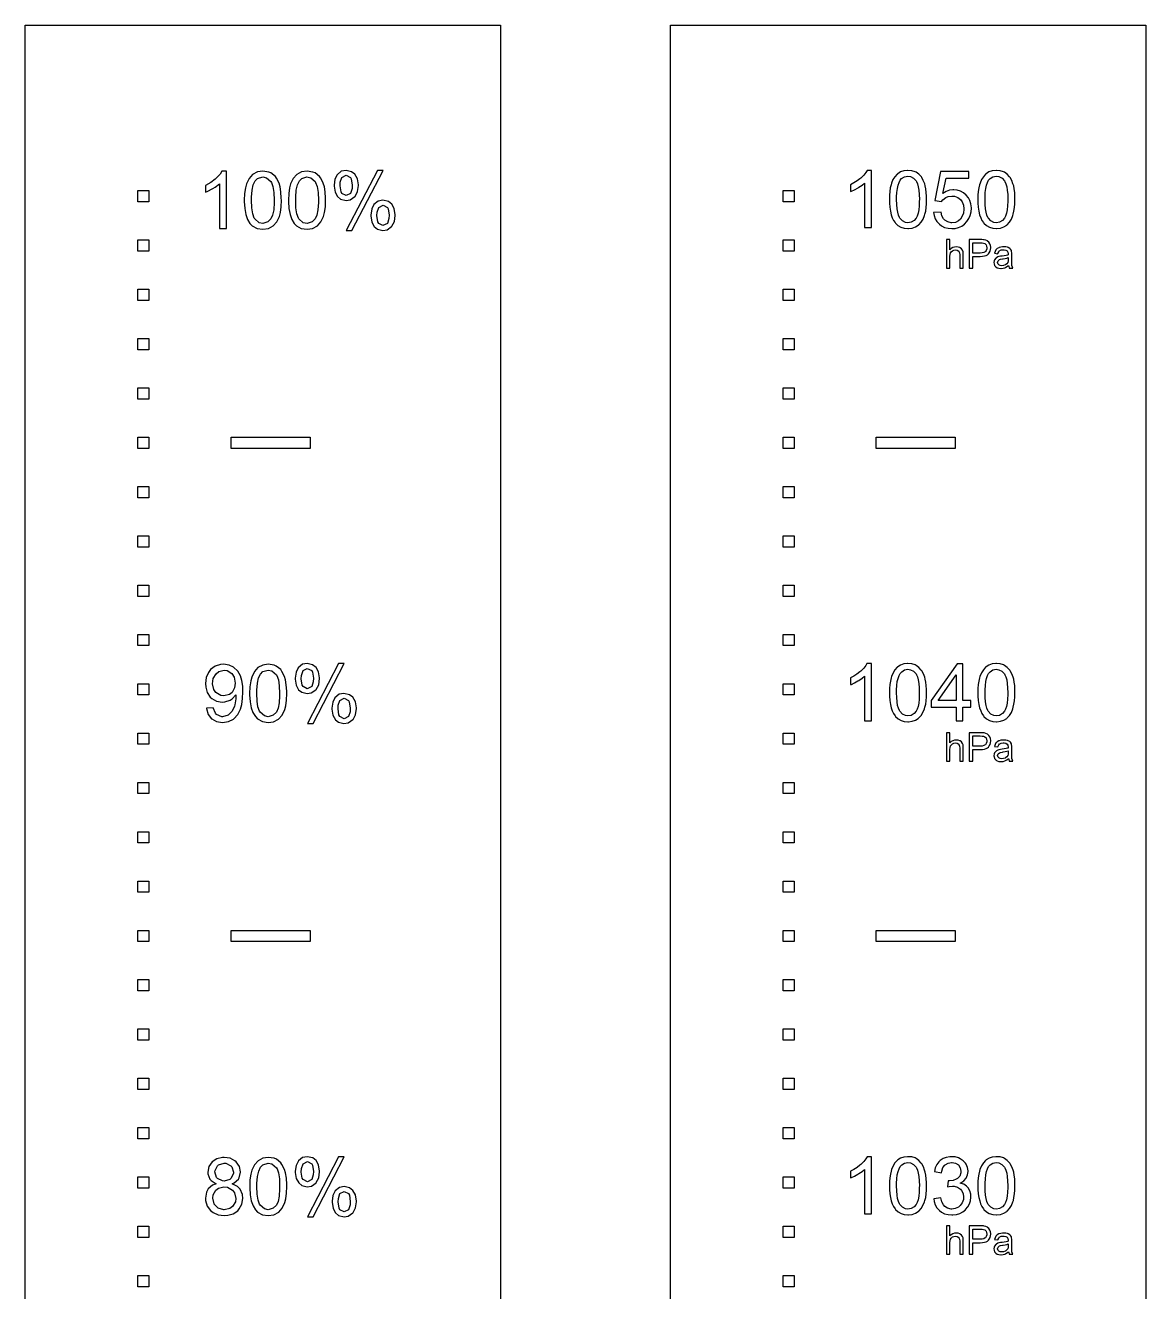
# Model space of a CAD drawing. Header units: inches. Extents: x 17799.5 to 17853.5, y 16359.4 to 16398.9.
# Drawn here: x 17835.678 to 17838.631, y 16381.24 to 16384.579 of the extents above; entities that cross this region are included whole.
import ezdxf

# ---------------------------------------------------------------- set-up
doc = ezdxf.new("R2010")
doc.units = ezdxf.units.IN
doc.header["$MEASUREMENT"] = 0

msp = doc.modelspace()

# ---------------------------------------------------------------- linework, layer by layer
at = {"color": 4, "linetype": 'ByBlock'}
for points in [[(17836.9303, 16370.6776), (17835.6779, 16370.6776), (17835.6779, 16384.5786), (17836.9303, 16384.5786)], [(17838.6306, 16370.6776), (17837.3782, 16370.6776), (17837.3782, 16384.5786), (17838.6306, 16384.5786)]]:
    msp.add_lwpolyline(points, close=True, dxfattribs=at)
at = {"color": 2, "linetype": 'ByBlock', "flags": 128}
for points in [[(17836.2079, 16384.0434), (17836.2079, 16384.1943), (17836.1961, 16384.1943), (17836.191, 16384.1864), (17836.1795, 16384.1742), (17836.1786, 16384.1733), (17836.1665, 16384.1643), (17836.1527, 16384.1567), (17836.1527, 16384.1388), (17836.1575, 16384.1407), (17836.1722, 16384.1484), (17836.1779, 16384.1519), (17836.1894, 16384.1608), (17836.1894, 16384.0434)], [(17836.3526, 16384.1232), (17836.3516, 16384.1398), (17836.3494, 16384.1532), (17836.3465, 16384.1621), (17836.3402, 16384.1755), (17836.337, 16384.18), (17836.3252, 16384.1895), (17836.3195, 16384.1918), (17836.3038, 16384.1943), (17836.2895, 16384.1921), (17836.2767, 16384.1854), (17836.2675, 16384.1749), (17836.2605, 16384.1605), (17836.2579, 16384.1503), (17836.2557, 16384.1353), (17836.2551, 16384.1174), (17836.2551, 16384.1139), (17836.2563, 16384.0954), (17836.2592, 16384.0798), (17836.2637, 16384.0667), (17836.2697, 16384.0565), (17836.2758, 16384.0501), (17836.2885, 16384.0431), (17836.3038, 16384.0409), (17836.3185, 16384.0428), (17836.3312, 16384.0498), (17836.3405, 16384.0603), (17836.3475, 16384.075), (17836.35, 16384.0849), (17836.352, 16384.0999), (17836.3529, 16384.1174)], [(17836.3338, 16384.1114), (17836.3325, 16384.0922), (17836.3297, 16384.0782), (17836.3252, 16384.0683), (17836.3172, 16384.0603), (17836.3038, 16384.0559), (17836.294, 16384.0581), (17836.2828, 16384.0683), (17836.2812, 16384.0705), (17836.2771, 16384.0817), (17836.2748, 16384.0973), (17836.2739, 16384.1174), (17836.2742, 16384.1257), (17836.2755, 16384.1439), (17836.2786, 16384.1583), (17836.2834, 16384.1682), (17836.2898, 16384.1749), (17836.3038, 16384.179), (17836.3137, 16384.1768), (17836.3252, 16384.1669), (17836.3268, 16384.1643), (17836.3306, 16384.1535), (17836.3332, 16384.1379), (17836.3338, 16384.1174)], [(17836.4693, 16384.1232), (17836.4683, 16384.1398), (17836.4661, 16384.1532), (17836.4632, 16384.1621), (17836.4565, 16384.1755), (17836.4533, 16384.18), (17836.4415, 16384.1895), (17836.4358, 16384.1918), (17836.4205, 16384.1943), (17836.4061, 16384.1921), (17836.3934, 16384.1854), (17836.3838, 16384.1749), (17836.3771, 16384.1605), (17836.3743, 16384.1503), (17836.3724, 16384.1353), (17836.3714, 16384.1174), (17836.3714, 16384.1139), (17836.3727, 16384.0954), (17836.3755, 16384.0798), (17836.38, 16384.0667), (17836.3864, 16384.0565), (17836.3924, 16384.0501), (17836.4049, 16384.0431), (17836.4205, 16384.0409), (17836.4348, 16384.0428), (17836.4476, 16384.0498), (17836.4571, 16384.0603), (17836.4638, 16384.075), (17836.4664, 16384.0849), (17836.4686, 16384.0999), (17836.4693, 16384.1174)], [(17836.4505, 16384.1114), (17836.4492, 16384.0922), (17836.4463, 16384.0782), (17836.4418, 16384.0683), (17836.4339, 16384.0603), (17836.4205, 16384.0559), (17836.4106, 16384.0581), (17836.3991, 16384.0683), (17836.3975, 16384.0705), (17836.3937, 16384.0817), (17836.3912, 16384.0973), (17836.3905, 16384.1174), (17836.3905, 16384.1257), (17836.3921, 16384.1439), (17836.3953, 16384.1583), (17836.4001, 16384.1682), (17836.4065, 16384.1749), (17836.4202, 16384.179), (17836.4304, 16384.1768), (17836.4418, 16384.1669), (17836.4431, 16384.1643), (17836.4473, 16384.1535), (17836.4495, 16384.1379), (17836.4505, 16384.1174)], [(17836.5556, 16384.158), (17836.5531, 16384.1742), (17836.5464, 16384.186), (17836.5378, 16384.1927), (17836.5231, 16384.1962), (17836.5107, 16384.194), (17836.4995, 16384.1848), (17836.4938, 16384.1733), (17836.4916, 16384.1576), (17836.4916, 16384.1548), (17836.4941, 16384.1385), (17836.5005, 16384.127), (17836.5088, 16384.1203), (17836.5231, 16384.1168), (17836.534, 16384.1187), (17836.5464, 16384.127), (17836.547, 16384.1277), (17836.5534, 16384.1401), (17836.5556, 16384.1564)], [(17836.5391, 16384.1481), (17836.5349, 16384.1353), (17836.5234, 16384.1296), (17836.5123, 16384.1353), (17836.5101, 16384.1394), (17836.5075, 16384.1557), (17836.5081, 16384.165), (17836.5123, 16384.1774), (17836.5234, 16384.1835), (17836.5349, 16384.1777), (17836.5371, 16384.1736), (17836.5397, 16384.157)], [(17836.6207, 16384.1962), (17836.6057, 16384.1962), (17836.5238, 16384.038), (17836.5387, 16384.038)], [(17837.9081, 16384.0452), (17837.9081, 16384.1962), (17837.8963, 16384.1962), (17837.893, 16384.191), (17837.8875, 16384.1837), (17837.8798, 16384.176), (17837.8772, 16384.1738), (17837.8699, 16384.1683), (17837.8618, 16384.1631), (17837.853, 16384.1584), (17837.853, 16384.1407), (17837.8549, 16384.1415), (17837.8633, 16384.1451), (17837.8725, 16384.1503), (17837.8747, 16384.1517), (17837.8831, 16384.1573), (17837.8897, 16384.1628), (17837.8897, 16384.0452)], [(17838.053, 16384.1279), (17838.0523, 16384.1381), (17838.0512, 16384.1473), (17838.0497, 16384.155), (17838.0483, 16384.1606), (17838.0446, 16384.1694), (17838.0406, 16384.1774), (17838.0395, 16384.1789), (17838.0329, 16384.1859), (17838.0255, 16384.1914), (17838.0229, 16384.1925), (17838.0141, 16384.1954), (17838.0042, 16384.1962), (17838.0031, 16384.1962), (17837.9932, 16384.1951), (17837.9844, 16384.1921), (17837.9771, 16384.1874), (17837.9756, 16384.1863), (17837.9697, 16384.1796), (17837.9646, 16384.1719), (17837.9609, 16384.1624), (17837.9595, 16384.1584), (17837.9576, 16384.1499), (17837.9565, 16384.1407), (17837.9554, 16384.1308), (17837.9554, 16384.1194), (17837.9554, 16384.1099), (17837.9562, 16384.0988), (17837.958, 16384.0885), (17837.9598, 16384.0794), (17837.9628, 16384.0713), (17837.9661, 16384.0643), (17837.9701, 16384.0584), (17837.9712, 16384.057), (17837.9778, 16384.0507), (17837.9855, 16384.0463), (17837.9943, 16384.0438), (17838.0042, 16384.0427), (17838.0057, 16384.043), (17838.0152, 16384.0441), (17838.0241, 16384.0471), (17838.0314, 16384.0518), (17838.0329, 16384.0529), (17838.0387, 16384.0595), (17838.0439, 16384.0672), (17838.0475, 16384.0768), (17838.049, 16384.0808), (17838.0508, 16384.0889), (17838.0519, 16384.0981), (17838.0527, 16384.1084), (17838.053, 16384.1194)], [(17838.034, 16384.1146), (17838.0336, 16384.1025), (17838.0325, 16384.0919), (17838.0307, 16384.083), (17838.0285, 16384.0757), (17838.0255, 16384.0702), (17838.0204, 16384.0643), (17838.0127, 16384.0595), (17838.0042, 16384.0581), (17837.9973, 16384.0588), (17837.9896, 16384.0632), (17837.983, 16384.0702), (17837.9819, 16384.072), (17837.9789, 16384.0779), (17837.9771, 16384.086), (17837.9756, 16384.0952), (17837.9745, 16384.1065), (17837.9741, 16384.1194), (17837.9741, 16384.1264), (17837.9749, 16384.1381), (17837.9763, 16384.1484), (17837.9782, 16384.1573), (17837.9808, 16384.1646), (17837.9837, 16384.1701), (17837.9874, 16384.1745), (17837.9951, 16384.1793), (17838.0039, 16384.1807), (17838.0112, 16384.18), (17838.0189, 16384.176), (17838.0255, 16384.1686), (17838.0266, 16384.1668), (17838.0296, 16384.1609), (17838.0314, 16384.1532), (17838.0329, 16384.1437), (17838.034, 16384.1323), (17838.0343, 16384.1194)], [(17838.1712, 16384.0977), (17838.1701, 16384.1077), (17838.1676, 16384.1165), (17838.1635, 16384.1242), (17838.1577, 16384.1312), (17838.1507, 16384.137), (17838.143, 16384.1415), (17838.1342, 16384.144), (17838.1246, 16384.1451), (17838.1224, 16384.1448), (17838.1136, 16384.1437), (17838.1048, 16384.1404), (17838.0963, 16384.1356), (17838.1044, 16384.176), (17838.1643, 16384.176), (17838.1643, 16384.1936), (17838.0897, 16384.1936), (17838.0751, 16384.1165), (17838.0923, 16384.1143), (17838.096, 16384.1187), (17838.1037, 16384.1246), (17838.1103, 16384.1275), (17838.1198, 16384.1286), (17838.1272, 16384.1279), (17838.1356, 16384.1249), (17838.143, 16384.1194), (17838.1474, 16384.1132), (17838.1507, 16384.1047), (17838.1518, 16384.0948), (17838.1518, 16384.0937), (17838.1507, 16384.0838), (17838.1474, 16384.0753), (17838.1426, 16384.068), (17838.1371, 16384.0632), (17838.129, 16384.0592), (17838.1198, 16384.0581), (17838.118, 16384.0581), (17838.1088, 16384.0603), (17838.1011, 16384.065), (17838.0982, 16384.0684), (17838.0938, 16384.0764), (17838.0912, 16384.0863), (17838.0718, 16384.0849), (17838.0729, 16384.0775), (17838.0758, 16384.0687), (17838.0806, 16384.061), (17838.0868, 16384.0544), (17838.0927, 16384.0496), (17838.1008, 16384.046), (17838.1099, 16384.0438), (17838.1198, 16384.0427), (17838.1287, 16384.0434), (17838.1375, 16384.0456), (17838.1459, 16384.0493), (17838.1529, 16384.0544), (17838.1595, 16384.061), (17838.1595, 16384.0614), (17838.1646, 16384.0691), (17838.1683, 16384.0775), (17838.1705, 16384.0867), (17838.1712, 16384.0963)], [(17838.2861, 16384.1279), (17838.2854, 16384.1381), (17838.2842, 16384.1473), (17838.2828, 16384.155), (17838.2809, 16384.1606), (17838.2776, 16384.1694), (17838.2732, 16384.1774), (17838.2721, 16384.1789), (17838.2659, 16384.1859), (17838.2582, 16384.1914), (17838.2556, 16384.1925), (17838.2472, 16384.1954), (17838.2373, 16384.1962), (17838.2362, 16384.1962), (17838.2263, 16384.1951), (17838.2175, 16384.1921), (17838.2101, 16384.1874), (17838.2087, 16384.1863), (17838.2028, 16384.1796), (17838.1976, 16384.1719), (17838.194, 16384.1624), (17838.1925, 16384.1584), (17838.1907, 16384.1499), (17838.1892, 16384.1407), (17838.1885, 16384.1308), (17838.1885, 16384.1194), (17838.1885, 16384.1099), (17838.1892, 16384.0988), (17838.1907, 16384.0885), (17838.1929, 16384.0794), (17838.1958, 16384.0713), (17838.1991, 16384.0643), (17838.2032, 16384.0584), (17838.2043, 16384.057), (17838.2109, 16384.0507), (17838.2186, 16384.0463), (17838.2274, 16384.0438), (17838.2373, 16384.0427), (17838.2384, 16384.043), (17838.2483, 16384.0441), (17838.2571, 16384.0471), (17838.2644, 16384.0518), (17838.2659, 16384.0529), (17838.2718, 16384.0595), (17838.2769, 16384.0672), (17838.2806, 16384.0768), (17838.2817, 16384.0808), (17838.2835, 16384.0889), (17838.285, 16384.0981), (17838.2857, 16384.1084), (17838.2861, 16384.1194)], [(17838.267, 16384.1146), (17838.2666, 16384.1025), (17838.2655, 16384.0919), (17838.2637, 16384.083), (17838.2615, 16384.0757), (17838.2586, 16384.0702), (17838.2534, 16384.0643), (17838.2457, 16384.0595), (17838.2373, 16384.0581), (17838.2303, 16384.0588), (17838.2226, 16384.0632), (17838.216, 16384.0702), (17838.2149, 16384.072), (17838.212, 16384.0779), (17838.2101, 16384.086), (17838.2083, 16384.0952), (17838.2076, 16384.1065), (17838.2072, 16384.1194), (17838.2072, 16384.1264), (17838.2079, 16384.1381), (17838.2094, 16384.1484), (17838.2112, 16384.1573), (17838.2134, 16384.1646), (17838.2167, 16384.1701), (17838.2204, 16384.1745), (17838.2281, 16384.1793), (17838.2369, 16384.1807), (17838.2439, 16384.18), (17838.252, 16384.176), (17838.2586, 16384.1686), (17838.2597, 16384.1668), (17838.2622, 16384.1609), (17838.2644, 16384.1532), (17838.2659, 16384.1437), (17838.267, 16384.1323), (17838.267, 16384.1194)], [(17836.6525, 16384.0792), (17836.6503, 16384.0954), (17836.6436, 16384.1072), (17836.6347, 16384.1139), (17836.62, 16384.1174), (17836.6076, 16384.1152), (17836.5964, 16384.106), (17836.5907, 16384.0945), (17836.5885, 16384.0785), (17836.5885, 16384.076), (17836.591, 16384.06), (17836.5977, 16384.0482), (17836.6057, 16384.0415), (17836.62, 16384.038), (17836.6312, 16384.0396), (17836.6433, 16384.0482), (17836.6439, 16384.0489), (17836.6506, 16384.0613), (17836.6525, 16384.0776)], [(17836.6363, 16384.0693), (17836.6321, 16384.0565), (17836.6203, 16384.0505), (17836.6092, 16384.0565), (17836.6069, 16384.0603), (17836.6044, 16384.0769), (17836.605, 16384.0862), (17836.6092, 16384.0986), (17836.6207, 16384.1047), (17836.6321, 16384.0986), (17836.6344, 16384.0948), (17836.6366, 16384.0782)], [(17838.1406, 16383.9388), (17838.15, 16383.9388), (17838.15, 16383.9734), (17838.1498, 16383.9769), (17838.1492, 16383.9818), (17838.1479, 16383.9855), (17838.1455, 16383.9894), (17838.1416, 16383.9923), (17838.1405, 16383.9927), (17838.136, 16383.9941), (17838.1312, 16383.9945), (17838.1264, 16383.9941), (17838.1221, 16383.9927), (17838.1182, 16383.9904), (17838.1148, 16383.9871), (17838.1148, 16384.0139), (17838.1056, 16384.0139), (17838.1056, 16383.9388), (17838.1148, 16383.9388), (17838.1148, 16383.9687), (17838.1148, 16383.9696), (17838.1152, 16383.9747), (17838.1164, 16383.9788), (17838.118, 16383.9813), (17838.1215, 16383.9845), (17838.1246, 16383.9859), (17838.1293, 16383.9867), (17838.134, 16383.9858), (17838.1378, 16383.9835), (17838.1385, 16383.9826), (17838.1401, 16383.9786), (17838.1406, 16383.9734)], [(17838.2223, 16383.9934), (17838.2217, 16383.9981), (17838.2201, 16384.0026), (17838.22, 16384.0026), (17838.2174, 16384.0068), (17838.2141, 16384.0098), (17838.2136, 16384.0101), (17838.2096, 16384.0121), (17838.2048, 16384.0132), (17838.2033, 16384.0135), (17838.199, 16384.0139), (17838.1934, 16384.0139), (17838.165, 16384.0139), (17838.165, 16383.9388), (17838.1751, 16383.9388), (17838.1751, 16383.9694), (17838.1943, 16383.9694), (17838.1947, 16383.9694), (17838.2006, 16383.9697), (17838.2056, 16383.9706), (17838.2099, 16383.9719), (17838.2135, 16383.9737), (17838.2162, 16383.976), (17838.2185, 16383.979), (17838.2207, 16383.9831), (17838.2218, 16383.9874), (17838.2223, 16383.9923)], [(17838.2119, 16383.9898), (17838.2106, 16383.9854), (17838.2081, 16383.9819), (17838.2078, 16383.9818), (17838.2045, 16383.9798), (17838.2, 16383.9786), (17838.1944, 16383.9783), (17838.1751, 16383.9783), (17838.1751, 16384.0052), (17838.1941, 16384.0052), (17838.1997, 16384.005), (17838.2035, 16384.0045), (17838.2063, 16384.0033), (17838.2098, 16384), (17838.2114, 16383.9967), (17838.2121, 16383.992)], [(17838.2783, 16383.9454), (17838.2782, 16383.9465), (17838.2779, 16383.9499), (17838.2778, 16383.9549), (17838.2778, 16383.9617), (17838.2778, 16383.974), (17838.2776, 16383.9786), (17838.2773, 16383.9825), (17838.2766, 16383.9848), (17838.2745, 16383.9888), (17838.2725, 16383.9905), (17838.268, 16383.9928), (17838.2664, 16383.9934), (17838.262, 16383.9943), (17838.2567, 16383.9945), (17838.2534, 16383.9944), (17838.2487, 16383.9938), (17838.2443, 16383.9927), (17838.2439, 16383.9924), (17838.2395, 16383.9901), (17838.2363, 16383.9872), (17838.2359, 16383.9867), (17838.2337, 16383.9826), (17838.2322, 16383.9777), (17838.2412, 16383.9766), (17838.2412, 16383.9767), (17838.2432, 16383.9815), (17838.2458, 16383.9846), (17838.2462, 16383.9849), (17838.2501, 16383.9864), (17838.2554, 16383.9869), (17838.2575, 16383.9868), (17838.2623, 16383.9858), (17838.2659, 16383.9838), (17838.2677, 16383.9809), (17838.2685, 16383.9759), (17838.2685, 16383.9734), (17838.2667, 16383.9729), (17838.2629, 16383.972), (17838.2578, 16383.971), (17838.252, 16383.9703), (17838.2478, 16383.9697), (17838.2438, 16383.9688), (17838.2413, 16383.968), (17838.2372, 16383.9658), (17838.2353, 16383.9644), (17838.2324, 16383.9605), (17838.2313, 16383.9579), (17838.2306, 16383.9532), (17838.231, 16383.9499), (17838.2326, 16383.9456), (17838.2355, 16383.9421), (17838.236, 16383.9416), (17838.2396, 16383.9394), (17838.2439, 16383.9381), (17838.2492, 16383.9377), (17838.2501, 16383.9377), (17838.2548, 16383.9383), (17838.2594, 16383.9394), (17838.2611, 16383.9403), (17838.2651, 16383.9424), (17838.2692, 16383.9456), (17838.2696, 16383.9433), (17838.271, 16383.9388), (17838.2806, 16383.9388), (17838.2796, 16383.941)], [(17838.268, 16383.9575), (17838.267, 16383.9536), (17838.2646, 16383.9502), (17838.2608, 16383.9473), (17838.2606, 16383.947), (17838.2563, 16383.9454), (17838.2514, 16383.9449), (17838.2469, 16383.9454), (17838.2432, 16383.9473), (17838.2418, 16383.9492), (17838.2405, 16383.9535), (17838.2418, 16383.9579), (17838.2454, 16383.961), (17838.2479, 16383.9617), (17838.2534, 16383.9627), (17838.2548, 16383.963), (17838.2604, 16383.964), (17838.2649, 16383.965), (17838.2685, 16383.9663), (17838.2685, 16383.9628)], [(17836.1555, 16382.7772), (17836.1599, 16382.7621), (17836.1689, 16382.7506), (17836.1692, 16382.7503), (17836.1817, 16382.7432), (17836.1974, 16382.741), (17836.1977, 16382.741), (17836.2131, 16382.7432), (17836.2265, 16382.7496), (17836.2278, 16382.7506), (17836.2377, 16382.7615), (17836.2451, 16382.7759), (17836.2486, 16382.7884), (17836.2505, 16382.8037), (17836.2511, 16382.8217), (17836.2508, 16382.8361), (17836.2486, 16382.8518), (17836.2451, 16382.8639), (17836.2377, 16382.8764), (17836.2265, 16382.8864), (17836.215, 16382.8918), (17836.1999, 16382.8944), (17836.1923, 16382.8937), (17836.1782, 16382.8892), (17836.166, 16382.8803), (17836.1603, 16382.8729), (17836.1545, 16382.8595), (17836.1526, 16382.8435), (17836.1532, 16382.8342), (17836.1574, 16382.8198), (17836.1654, 16382.8079), (17836.1692, 16382.8044), (17836.182, 16382.7967), (17836.1971, 16382.7944), (17836.2035, 16382.7948), (17836.2179, 16382.7999), (17836.2227, 16382.8031), (17836.2329, 16382.814), (17836.2329, 16382.8105), (17836.2326, 16382.8031), (17836.23, 16382.7877), (17836.2291, 16382.7842), (17836.2233, 16382.7704), (17836.2127, 16382.7599), (17836.198, 16382.756), (17836.1955, 16382.756), (17836.1817, 16382.7618), (17836.1788, 16382.765), (17836.1731, 16382.7797), (17836.1555, 16382.7781)], [(17836.2294, 16382.8319), (17836.2227, 16382.8198), (17836.2159, 16382.8143), (17836.2015, 16382.8108), (17836.1929, 16382.8118), (17836.1801, 16382.8198), (17836.1747, 16382.8278), (17836.1715, 16382.8428), (17836.1734, 16382.8563), (17836.1807, 16382.8691), (17836.1881, 16382.8752), (17836.2022, 16382.879), (17836.2099, 16382.8777), (17836.2224, 16382.8697), (17836.2281, 16382.8601), (17836.2307, 16382.8444)], [(17836.367, 16382.8233), (17836.3657, 16382.8399), (17836.3635, 16382.8531), (17836.3609, 16382.862), (17836.3542, 16382.8755), (17836.351, 16382.88), (17836.3391, 16382.8896), (17836.3334, 16382.8918), (17836.318, 16382.8944), (17836.3036, 16382.8921), (17836.2908, 16382.8854), (17836.2815, 16382.8748), (17836.2745, 16382.8604), (17836.2719, 16382.8502), (17836.2697, 16382.8351), (17836.2691, 16382.8175), (17836.2691, 16382.814), (17836.2703, 16382.7954), (17836.2732, 16382.7797), (17836.2777, 16382.7669), (17836.2841, 16382.7564), (17836.2899, 16382.7503), (17836.3027, 16382.7432), (17836.318, 16382.741), (17836.3324, 16382.7429), (17836.3452, 16382.7496), (17836.3545, 16382.7602), (17836.3615, 16382.7749), (17836.3641, 16382.7849), (17836.3663, 16382.7999), (17836.367, 16382.8175)], [(17836.3478, 16382.8111), (17836.3468, 16382.7925), (17836.3439, 16382.7781), (17836.3395, 16382.7682), (17836.3315, 16382.7602), (17836.318, 16382.756), (17836.3081, 16382.7583), (17836.2969, 16382.7682), (17836.2953, 16382.7708), (17836.2911, 16382.7816), (17836.2889, 16382.7973), (17836.2879, 16382.8175), (17836.2883, 16382.8258), (17836.2895, 16382.8441), (17836.2927, 16382.8582), (17836.2975, 16382.8681), (17836.3039, 16382.8748), (17836.3177, 16382.879), (17836.3279, 16382.8768), (17836.3395, 16382.8668), (17836.3407, 16382.8643), (17836.3449, 16382.8534), (17836.3471, 16382.8377), (17836.3481, 16382.8175)], [(17836.4534, 16382.8582), (17836.4508, 16382.8742), (17836.4441, 16382.886), (17836.4351, 16382.8928), (17836.4207, 16382.8963), (17836.4082, 16382.8941), (17836.3971, 16382.8848), (17836.3913, 16382.8732), (17836.3891, 16382.8575), (17836.3891, 16382.855), (17836.3916, 16382.8387), (17836.3983, 16382.8268), (17836.4063, 16382.8204), (17836.4207, 16382.8169), (17836.4316, 16382.8185), (17836.4438, 16382.8271), (17836.4444, 16382.8278), (17836.4511, 16382.8399), (17836.4534, 16382.8566)], [(17836.4367, 16382.8479), (17836.4326, 16382.8354), (17836.4211, 16382.8294), (17836.4098, 16382.8354), (17836.4076, 16382.8393), (17836.405, 16382.8556), (17836.4057, 16382.8649), (17836.4098, 16382.8774), (17836.4211, 16382.8835), (17836.4326, 16382.8777), (17836.4348, 16382.8736), (17836.437, 16382.8572)], [(17836.5183, 16382.8963), (17836.5033, 16382.8963), (17836.4214, 16382.7378), (17836.4364, 16382.7378)], [(17837.9081, 16382.7452), (17837.9081, 16382.8963), (17837.8961, 16382.8963), (17837.8932, 16382.8907), (17837.8875, 16382.8836), (17837.8801, 16382.8761), (17837.8771, 16382.8739), (17837.8696, 16382.8683), (17837.8618, 16382.863), (17837.8528, 16382.8585), (17837.8528, 16382.8406), (17837.855, 16382.8413), (17837.8633, 16382.8451), (17837.8722, 16382.8503), (17837.8748, 16382.8514), (17837.883, 16382.8574), (17837.8898, 16382.863), (17837.8898, 16382.7452)], [(17838.053, 16382.8279), (17838.0523, 16382.8383), (17838.0512, 16382.8473), (17838.0497, 16382.8548), (17838.0482, 16382.8604), (17838.0448, 16382.8694), (17838.0403, 16382.8772), (17838.0392, 16382.8787), (17838.0329, 16382.8858), (17838.0254, 16382.8914), (17838.0228, 16382.8925), (17838.0142, 16382.8952), (17838.0041, 16382.8963), (17838.003, 16382.8963), (17837.9933, 16382.8952), (17837.9847, 16382.8922), (17837.9772, 16382.8873), (17837.9757, 16382.8862), (17837.9697, 16382.8798), (17837.9649, 16382.8716), (17837.9608, 16382.8623), (17837.9596, 16382.8581), (17837.9578, 16382.8499), (17837.9563, 16382.8409), (17837.9555, 16382.8305), (17837.9552, 16382.8193), (17837.9555, 16382.8099), (17837.9563, 16382.7987), (17837.9578, 16382.7886), (17837.96, 16382.7796), (17837.9626, 16382.7714), (17837.966, 16382.7643), (17837.9701, 16382.7583), (17837.9712, 16382.7568), (17837.9779, 16382.7508), (17837.9858, 16382.7463), (17837.9944, 16382.7437), (17838.0041, 16382.7426), (17838.0056, 16382.7426), (17838.0153, 16382.7441), (17838.0239, 16382.7467), (17838.0314, 16382.7516), (17838.0329, 16382.7527), (17838.0389, 16382.7594), (17838.0437, 16382.7673), (17838.0478, 16382.7766), (17838.0489, 16382.7807), (17838.0508, 16382.789), (17838.0519, 16382.7979), (17838.0527, 16382.808), (17838.053, 16382.8193)], [(17838.034, 16382.8148), (17838.0336, 16382.8024), (17838.0325, 16382.7916), (17838.0306, 16382.783), (17838.0284, 16382.7755), (17838.0254, 16382.7703), (17838.0202, 16382.7643), (17838.0127, 16382.7594), (17838.0041, 16382.7579), (17837.9974, 16382.7591), (17837.9895, 16382.7628), (17837.9828, 16382.7703), (17837.9817, 16382.7722), (17837.9791, 16382.7781), (17837.9768, 16382.7856), (17837.9753, 16382.7953), (17837.9746, 16382.8065), (17837.9742, 16382.8193), (17837.9742, 16382.8264), (17837.975, 16382.838), (17837.9761, 16382.8484), (17837.9779, 16382.857), (17837.9806, 16382.8645), (17837.9839, 16382.8701), (17837.9877, 16382.8746), (17837.9951, 16382.8795), (17838.0041, 16382.8809), (17838.0112, 16382.8798), (17838.0187, 16382.8757), (17838.0254, 16382.8686), (17838.0269, 16382.8668), (17838.0295, 16382.8608), (17838.0314, 16382.8529), (17838.0329, 16382.8436), (17838.034, 16382.8324), (17838.034, 16382.8193)], [(17838.1491, 16382.7811), (17838.1696, 16382.7811), (17838.1696, 16382.7983), (17838.1491, 16382.7983), (17838.1491, 16382.8955), (17838.1341, 16382.8955), (17838.0657, 16382.7983), (17838.0657, 16382.7811), (17838.1308, 16382.7811), (17838.1308, 16382.7452), (17838.1491, 16382.7452)], [(17838.2858, 16382.8279), (17838.2854, 16382.8383), (17838.2843, 16382.8473), (17838.2828, 16382.8548), (17838.2813, 16382.8604), (17838.2776, 16382.8694), (17838.2735, 16382.8772), (17838.2723, 16382.8787), (17838.266, 16382.8858), (17838.2585, 16382.8914), (17838.2559, 16382.8925), (17838.247, 16382.8952), (17838.2372, 16382.8963), (17838.2361, 16382.8963), (17838.2264, 16382.8952), (17838.2174, 16382.8922), (17838.21, 16382.8873), (17838.2088, 16382.8862), (17838.2029, 16382.8798), (17838.1976, 16382.8716), (17838.1939, 16382.8623), (17838.1924, 16382.8581), (17838.1905, 16382.8499), (17838.1894, 16382.8409), (17838.1887, 16382.8305), (17838.1883, 16382.8193), (17838.1887, 16382.8099), (17838.1894, 16382.7987), (17838.1909, 16382.7886), (17838.1928, 16382.7796), (17838.1958, 16382.7714), (17838.1991, 16382.7643), (17838.2032, 16382.7583), (17838.2044, 16382.7568), (17838.2111, 16382.7508), (17838.2186, 16382.7463), (17838.2275, 16382.7437), (17838.2372, 16382.7426), (17838.2387, 16382.7426), (17838.2484, 16382.7441), (17838.257, 16382.7467), (17838.2645, 16382.7516), (17838.266, 16382.7527), (17838.272, 16382.7594), (17838.2768, 16382.7673), (17838.2806, 16382.7766), (17838.2817, 16382.7807), (17838.2835, 16382.789), (17838.285, 16382.7979), (17838.2858, 16382.808), (17838.2862, 16382.8193)], [(17838.2671, 16382.8148), (17838.2667, 16382.8024), (17838.2656, 16382.7916), (17838.2638, 16382.783), (17838.2615, 16382.7755), (17838.2585, 16382.7703), (17838.2533, 16382.7643), (17838.2458, 16382.7594), (17838.2372, 16382.7579), (17838.2305, 16382.7591), (17838.2227, 16382.7628), (17838.2159, 16382.7703), (17838.2148, 16382.7722), (17838.2122, 16382.7781), (17838.21, 16382.7856), (17838.2085, 16382.7953), (17838.2077, 16382.8065), (17838.2073, 16382.8193), (17838.2073, 16382.8264), (17838.2081, 16382.838), (17838.2092, 16382.8484), (17838.2111, 16382.857), (17838.2137, 16382.8645), (17838.2167, 16382.8701), (17838.2204, 16382.8746), (17838.2279, 16382.8795), (17838.2368, 16382.8809), (17838.2439, 16382.8798), (17838.2518, 16382.8757), (17838.2585, 16382.8686), (17838.2596, 16382.8668), (17838.2623, 16382.8608), (17838.2645, 16382.8529), (17838.266, 16382.8436), (17838.2667, 16382.8324), (17838.2671, 16382.8193)], [(17838.1308, 16382.7983), (17838.0841, 16382.7983), (17838.1308, 16382.866)], [(17836.5503, 16382.7791), (17836.5478, 16382.7954), (17836.541, 16382.8073), (17836.5324, 16382.814), (17836.5177, 16382.8172), (17836.5052, 16382.815), (17836.494, 16382.806), (17836.4883, 16382.7944), (17836.486, 16382.7788), (17836.486, 16382.7762), (17836.4886, 16382.7599), (17836.4953, 16382.748), (17836.5033, 16382.7413), (17836.5177, 16382.7378), (17836.5286, 16382.7397), (17836.541, 16382.7483), (17836.5417, 16382.749), (17836.5481, 16382.7611), (17836.5503, 16382.7775)], [(17836.5337, 16382.7692), (17836.5299, 16382.7567), (17836.518, 16382.7506), (17836.5068, 16382.7567), (17836.5046, 16382.7605), (17836.502, 16382.7768), (17836.5027, 16382.7861), (17836.5068, 16382.7986), (17836.5183, 16382.8047), (17836.5295, 16382.7986), (17836.5318, 16382.7948), (17836.5343, 16382.7781)], [(17838.1406, 16382.6388), (17838.15, 16382.6388), (17838.15, 16382.6734), (17838.1498, 16382.6769), (17838.1492, 16382.6818), (17838.1479, 16382.6855), (17838.1455, 16382.6894), (17838.1416, 16382.6923), (17838.1405, 16382.6927), (17838.136, 16382.6941), (17838.1312, 16382.6945), (17838.1264, 16382.6941), (17838.1221, 16382.6927), (17838.1182, 16382.6904), (17838.1148, 16382.6871), (17838.1148, 16382.7139), (17838.1056, 16382.7139), (17838.1056, 16382.6388), (17838.1148, 16382.6388), (17838.1148, 16382.6687), (17838.1148, 16382.6696), (17838.1152, 16382.6747), (17838.1164, 16382.6788), (17838.118, 16382.6813), (17838.1215, 16382.6845), (17838.1246, 16382.6859), (17838.1293, 16382.6867), (17838.134, 16382.6858), (17838.1378, 16382.6835), (17838.1385, 16382.6826), (17838.1401, 16382.6786), (17838.1406, 16382.6734)], [(17838.2223, 16382.6934), (17838.2217, 16382.6981), (17838.2201, 16382.7026), (17838.22, 16382.7026), (17838.2174, 16382.7068), (17838.2141, 16382.7098), (17838.2136, 16382.7101), (17838.2096, 16382.7121), (17838.2048, 16382.7132), (17838.2033, 16382.7135), (17838.199, 16382.7139), (17838.1934, 16382.7139), (17838.165, 16382.7139), (17838.165, 16382.6388), (17838.1751, 16382.6388), (17838.1751, 16382.6694), (17838.1943, 16382.6694), (17838.1947, 16382.6694), (17838.2006, 16382.6697), (17838.2056, 16382.6706), (17838.2099, 16382.6719), (17838.2135, 16382.6737), (17838.2162, 16382.676), (17838.2185, 16382.679), (17838.2207, 16382.6831), (17838.2218, 16382.6874), (17838.2223, 16382.6923)], [(17838.2119, 16382.6898), (17838.2106, 16382.6854), (17838.2081, 16382.6819), (17838.2078, 16382.6818), (17838.2045, 16382.6798), (17838.2, 16382.6786), (17838.1944, 16382.6783), (17838.1751, 16382.6783), (17838.1751, 16382.7052), (17838.1941, 16382.7052), (17838.1997, 16382.705), (17838.2035, 16382.7045), (17838.2063, 16382.7033), (17838.2098, 16382.7), (17838.2114, 16382.6967), (17838.2121, 16382.692)], [(17838.2783, 16382.6454), (17838.2782, 16382.6465), (17838.2779, 16382.6499), (17838.2778, 16382.6549), (17838.2778, 16382.6617), (17838.2778, 16382.674), (17838.2776, 16382.6786), (17838.2773, 16382.6825), (17838.2766, 16382.6848), (17838.2745, 16382.6888), (17838.2725, 16382.6905), (17838.268, 16382.6928), (17838.2664, 16382.6934), (17838.262, 16382.6943), (17838.2567, 16382.6945), (17838.2534, 16382.6944), (17838.2487, 16382.6938), (17838.2443, 16382.6927), (17838.2439, 16382.6924), (17838.2395, 16382.6901), (17838.2363, 16382.6872), (17838.2359, 16382.6867), (17838.2337, 16382.6826), (17838.2322, 16382.6777), (17838.2412, 16382.6766), (17838.2412, 16382.6767), (17838.2432, 16382.6815), (17838.2458, 16382.6846), (17838.2462, 16382.6849), (17838.2501, 16382.6864), (17838.2554, 16382.6869), (17838.2575, 16382.6868), (17838.2623, 16382.6858), (17838.2659, 16382.6838), (17838.2677, 16382.6809), (17838.2685, 16382.6759), (17838.2685, 16382.6734), (17838.2667, 16382.6729), (17838.2629, 16382.672), (17838.2578, 16382.671), (17838.252, 16382.6703), (17838.2478, 16382.6697), (17838.2438, 16382.6688), (17838.2413, 16382.668), (17838.2372, 16382.6658), (17838.2353, 16382.6644), (17838.2324, 16382.6605), (17838.2313, 16382.6579), (17838.2306, 16382.6532), (17838.231, 16382.6499), (17838.2326, 16382.6456), (17838.2355, 16382.6421), (17838.236, 16382.6416), (17838.2396, 16382.6394), (17838.2439, 16382.6381), (17838.2492, 16382.6377), (17838.2501, 16382.6377), (17838.2548, 16382.6383), (17838.2594, 16382.6394), (17838.2611, 16382.6403), (17838.2651, 16382.6424), (17838.2692, 16382.6456), (17838.2696, 16382.6433), (17838.271, 16382.6388), (17838.2806, 16382.6388), (17838.2796, 16382.641)], [(17838.268, 16382.6575), (17838.267, 16382.6536), (17838.2646, 16382.6502), (17838.2608, 16382.6473), (17838.2606, 16382.647), (17838.2563, 16382.6454), (17838.2514, 16382.6449), (17838.2469, 16382.6454), (17838.2432, 16382.6473), (17838.2418, 16382.6492), (17838.2405, 16382.6535), (17838.2418, 16382.6579), (17838.2454, 16382.661), (17838.2479, 16382.6617), (17838.2534, 16382.6627), (17838.2548, 16382.663), (17838.2604, 16382.664), (17838.2649, 16382.665), (17838.2685, 16382.6663), (17838.2685, 16382.6628)], [(17836.2454, 16381.5561), (17836.2422, 16381.5705), (17836.2332, 16381.583), (17836.2303, 16381.5852), (17836.2175, 16381.592), (17836.2018, 16381.5942), (17836.1977, 16381.5942), (17836.1826, 16381.5907), (17836.1704, 16381.583), (17836.1701, 16381.5827), (17836.1615, 16381.5705), (17836.1586, 16381.5554), (17836.1589, 16381.5509), (17836.1643, 16381.5368), (17836.1675, 16381.533), (17836.1813, 16381.525), (17836.1711, 16381.5211), (17836.1602, 16381.5115), (17836.1551, 16381.5025), (17836.1525, 16381.4868), (17836.1531, 16381.4804), (17836.1573, 16381.466), (17836.1663, 16381.4541), (17836.1727, 16381.4487), (17836.1861, 16381.4429), (17836.2021, 16381.441), (17836.2114, 16381.4416), (17836.2258, 16381.4458), (17836.2377, 16381.4538), (17836.2419, 16381.4583), (17836.2489, 16381.4711), (17836.2515, 16381.4862), (17836.2502, 16381.4968), (17836.2444, 16381.5102), (17836.237, 16381.5176), (17836.2233, 16381.525), (17836.2287, 16381.5272), (17836.2399, 16381.5368), (17836.2419, 16381.54), (17836.2454, 16381.5551)], [(17836.2262, 16381.5519), (17836.2198, 16381.5388), (17836.2166, 16381.5362), (17836.2021, 16381.532), (17836.1973, 16381.5323), (17836.1842, 16381.5388), (17836.1816, 16381.5416), (17836.1775, 16381.5561), (17836.1778, 16381.5593), (17836.1845, 16381.5724), (17836.1874, 16381.575), (17836.2018, 16381.5791), (17836.2063, 16381.5788), (17836.2194, 16381.5721), (17836.222, 16381.5692), (17836.2265, 16381.5551)], [(17836.3671, 16381.523), (17836.3661, 16381.5397), (17836.3639, 16381.5532), (17836.361, 16381.5621), (17836.3543, 16381.5753), (17836.3511, 16381.5798), (17836.3395, 16381.5894), (17836.3338, 16381.592), (17836.3181, 16381.5942), (17836.304, 16381.5923), (17836.2912, 16381.5856), (17836.2819, 16381.575), (17836.2748, 16381.5605), (17836.2723, 16381.5503), (17836.27, 16381.5352), (17836.2694, 16381.5176), (17836.2694, 16381.5141), (17836.2704, 16381.4955), (17836.2732, 16381.4798), (17836.278, 16381.4666), (17836.2841, 16381.4564), (17836.2902, 16381.4503), (17836.3027, 16381.4432), (17836.3181, 16381.441), (17836.3328, 16381.4429), (17836.3456, 16381.4496), (17836.3549, 16381.4602), (17836.3617, 16381.475), (17836.3642, 16381.4849), (17836.3665, 16381.4996), (17836.3671, 16381.5176)], [(17836.3482, 16381.5112), (17836.3469, 16381.4923), (17836.344, 16381.4782), (17836.3395, 16381.4682), (17836.3315, 16381.4602), (17836.3181, 16381.456), (17836.3085, 16381.4583), (17836.297, 16381.4682), (17836.2954, 16381.4708), (17836.2915, 16381.4817), (17836.2889, 16381.4974), (17836.2883, 16381.5176), (17836.2883, 16381.5259), (17836.2899, 16381.5439), (17836.2931, 16381.558), (17836.2979, 16381.5682), (17836.304, 16381.5746), (17836.3181, 16381.5788), (17836.328, 16381.5769), (17836.3395, 16381.5666), (17836.3412, 16381.5644), (17836.345, 16381.5535), (17836.3476, 16381.5378), (17836.3482, 16381.5176)], [(17836.4536, 16381.558), (17836.451, 16381.5743), (17836.4443, 16381.5862), (17836.4353, 16381.5929), (17836.4209, 16381.5961), (17836.4084, 16381.5939), (17836.3975, 16381.5849), (17836.3914, 16381.573), (17836.3892, 16381.5577), (17836.3892, 16381.5548), (17836.3918, 16381.5388), (17836.3985, 16381.5269), (17836.4065, 16381.5201), (17836.4209, 16381.5166), (17836.4318, 16381.5185), (17836.4443, 16381.5272), (17836.4446, 16381.5279), (17836.4513, 16381.54), (17836.4536, 16381.5564)], [(17836.4369, 16381.548), (17836.4327, 16381.5356), (17836.4212, 16381.5295), (17836.41, 16381.5356), (17836.4078, 16381.5394), (17836.4052, 16381.5557), (17836.4059, 16381.565), (17836.41, 16381.5775), (17836.4212, 16381.5833), (17836.4327, 16381.5775), (17836.435, 16381.5737), (17836.4372, 16381.557)], [(17836.5183, 16381.5961), (17836.5035, 16381.5961), (17836.4215, 16381.4378), (17836.4366, 16381.4378)], [(17837.908, 16381.4454), (17837.908, 16381.5961), (17837.8965, 16381.5961), (17837.8931, 16381.5909), (17837.8875, 16381.5834), (17837.88, 16381.5759), (17837.877, 16381.5737), (17837.8699, 16381.568), (17837.8617, 16381.5628), (17837.8528, 16381.5583), (17837.8528, 16381.5408), (17837.855, 16381.5415), (17837.8632, 16381.5452), (17837.8722, 16381.5501), (17837.8748, 16381.5516), (17837.883, 16381.5572), (17837.8897, 16381.5628), (17837.8897, 16381.4454)], [(17838.053, 16381.528), (17838.0522, 16381.5381), (17838.0511, 16381.5471), (17838.0496, 16381.555), (17838.0481, 16381.5606), (17838.0448, 16381.5695), (17838.0403, 16381.5774), (17838.0392, 16381.5789), (17838.0328, 16381.586), (17838.0254, 16381.5912), (17838.0227, 16381.5927), (17838.0141, 16381.5954), (17838.0041, 16381.5961), (17838.0029, 16381.5961), (17837.9932, 16381.595), (17837.9846, 16381.592), (17837.9772, 16381.5875), (17837.9757, 16381.5864), (17837.9697, 16381.5796), (17837.9648, 16381.5718), (17837.9607, 16381.5624), (17837.9596, 16381.5583), (17837.9577, 16381.5501), (17837.9562, 16381.5408), (17837.9555, 16381.5307), (17837.9551, 16381.5194), (17837.9555, 16381.5097), (17837.9562, 16381.4985), (17837.9577, 16381.4884), (17837.96, 16381.4794), (17837.9626, 16381.4716), (17837.9659, 16381.4645), (17837.9701, 16381.4585), (17837.9712, 16381.457), (17837.9779, 16381.4506), (17837.9858, 16381.4462), (17837.9943, 16381.4435), (17838.0041, 16381.4428), (17838.0055, 16381.4428), (17838.0153, 16381.4439), (17838.0239, 16381.4469), (17838.0313, 16381.4518), (17838.0328, 16381.4529), (17838.0388, 16381.4593), (17838.0437, 16381.4675), (17838.0478, 16381.4768), (17838.0489, 16381.4806), (17838.0508, 16381.4888), (17838.0519, 16381.4981), (17838.053, 16381.5082), (17838.053, 16381.5194)], [(17838.034, 16381.5146), (17838.0336, 16381.5022), (17838.0325, 16381.4918), (17838.031, 16381.4828), (17838.0283, 16381.4757), (17838.0257, 16381.4701), (17838.0201, 16381.4641), (17838.0126, 16381.4596), (17838.0041, 16381.4578), (17837.9973, 16381.4589), (17837.9895, 16381.463), (17837.9828, 16381.4701), (17837.9816, 16381.4719), (17837.979, 16381.4779), (17837.9768, 16381.4858), (17837.9753, 16381.4951), (17837.9745, 16381.5063), (17837.9742, 16381.5194), (17837.9742, 16381.5266), (17837.9749, 16381.5381), (17837.976, 16381.5482), (17837.9783, 16381.5572), (17837.9805, 16381.5643), (17837.9839, 16381.5703), (17837.9876, 16381.5744), (17837.9951, 16381.5793), (17838.0041, 16381.5808), (17838.0111, 16381.58), (17838.019, 16381.5759), (17838.0257, 16381.5688), (17838.0269, 16381.5669), (17838.0295, 16381.561), (17838.0313, 16381.5531), (17838.0328, 16381.5438), (17838.034, 16381.5325), (17838.0343, 16381.5194)], [(17838.1696, 16381.4974), (17838.167, 16381.5063), (17838.1628, 16381.5138), (17838.1587, 16381.5183), (17838.1512, 16381.5236), (17838.1419, 16381.5266), (17838.1434, 16381.5273), (17838.1516, 16381.5325), (17838.1576, 16381.5393), (17838.1614, 16381.5479), (17838.1628, 16381.5572), (17838.1628, 16381.5587), (17838.1614, 16381.5677), (17838.1572, 16381.5767), (17838.1558, 16381.5789), (17838.1494, 16381.5856), (17838.1415, 16381.5909), (17838.1374, 16381.5927), (17838.1285, 16381.5954), (17838.1188, 16381.5961), (17838.1143, 16381.5961), (17838.1049, 16381.5942), (17838.0967, 16381.5912), (17838.0892, 16381.586), (17838.0855, 16381.5826), (17838.0803, 16381.5755), (17838.0762, 16381.5669), (17838.0739, 16381.5572), (17838.0922, 16381.5538), (17838.093, 16381.5583), (17838.0963, 16381.5673), (17838.1012, 16381.574), (17838.1019, 16381.5748), (17838.1098, 16381.5793), (17838.1191, 16381.5811), (17838.1203, 16381.5811), (17838.1296, 16381.5793), (17838.1371, 16381.5744), (17838.1419, 16381.5669), (17838.1438, 16381.5576), (17838.1434, 16381.5535), (17838.1404, 16381.5449), (17838.1344, 16381.5385), (17838.1315, 16381.5366), (17838.1229, 16381.5337), (17838.1132, 16381.5325), (17838.1102, 16381.5325), (17838.1083, 16381.5165), (17838.1124, 16381.5176), (17838.1214, 16381.5183), (17838.1262, 16381.5183), (17838.1348, 16381.5157), (17838.1423, 16381.5105), (17838.1453, 16381.5067), (17838.1494, 16381.4989), (17838.1505, 16381.4891), (17838.1501, 16381.4832), (17838.1471, 16381.4742), (17838.1415, 16381.4671), (17838.1371, 16381.4634), (17838.1288, 16381.4593), (17838.1195, 16381.4578), (17838.118, 16381.4581), (17838.1087, 16381.46), (17838.1012, 16381.4649), (17838.0975, 16381.469), (17838.0933, 16381.4772), (17838.0904, 16381.4873), (17838.0721, 16381.485), (17838.0732, 16381.4779), (17838.0762, 16381.469), (17838.0806, 16381.4611), (17838.087, 16381.4544), (17838.0926, 16381.4499), (17838.1008, 16381.4458), (17838.1098, 16381.4435), (17838.1195, 16381.4428), (17838.1221, 16381.4428), (17838.1318, 16381.4439), (17838.1408, 16381.4465), (17838.1486, 16381.4506), (17838.1558, 16381.4562), (17838.1558, 16381.4566), (17838.1621, 16381.4637), (17838.1666, 16381.4716), (17838.1692, 16381.4802), (17838.1699, 16381.4895)], [(17838.2857, 16381.528), (17838.2854, 16381.5381), (17838.2842, 16381.5471), (17838.2828, 16381.555), (17838.2813, 16381.5606), (17838.2775, 16381.5695), (17838.2734, 16381.5774), (17838.2723, 16381.5789), (17838.266, 16381.586), (17838.2585, 16381.5912), (17838.2559, 16381.5927), (17838.2469, 16381.5954), (17838.2372, 16381.5961), (17838.2361, 16381.5961), (17838.2263, 16381.595), (17838.2178, 16381.592), (17838.2099, 16381.5875), (17838.2088, 16381.5864), (17838.2028, 16381.5796), (17838.1976, 16381.5718), (17838.1938, 16381.5624), (17838.1927, 16381.5583), (17838.1909, 16381.5501), (17838.1894, 16381.5408), (17838.1886, 16381.5307), (17838.1882, 16381.5194), (17838.1886, 16381.5097), (17838.1894, 16381.4985), (17838.1909, 16381.4884), (17838.1931, 16381.4794), (17838.1957, 16381.4716), (17838.1991, 16381.4645), (17838.2032, 16381.4585), (17838.2043, 16381.457), (17838.211, 16381.4506), (17838.2185, 16381.4462), (17838.2275, 16381.4435), (17838.2372, 16381.4428), (17838.2387, 16381.4428), (17838.2484, 16381.4439), (17838.257, 16381.4469), (17838.2645, 16381.4518), (17838.266, 16381.4529), (17838.2719, 16381.4593), (17838.2768, 16381.4675), (17838.2805, 16381.4768), (17838.282, 16381.4806), (17838.2835, 16381.4888), (17838.285, 16381.4981), (17838.2857, 16381.5082), (17838.2861, 16381.5194)], [(17838.2671, 16381.5146), (17838.2667, 16381.5022), (17838.2656, 16381.4918), (17838.2637, 16381.4828), (17838.2615, 16381.4757), (17838.2585, 16381.4701), (17838.2533, 16381.4641), (17838.2458, 16381.4596), (17838.2372, 16381.4578), (17838.2305, 16381.4589), (17838.2226, 16381.463), (17838.2159, 16381.4701), (17838.2148, 16381.4719), (17838.2122, 16381.4779), (17838.2099, 16381.4858), (17838.2084, 16381.4951), (17838.2077, 16381.5063), (17838.2073, 16381.5194), (17838.2073, 16381.5266), (17838.2081, 16381.5381), (17838.2092, 16381.5482), (17838.211, 16381.5572), (17838.2137, 16381.5643), (17838.2166, 16381.5703), (17838.2204, 16381.5744), (17838.2278, 16381.5793), (17838.2368, 16381.5808), (17838.2439, 16381.58), (17838.2518, 16381.5759), (17838.2585, 16381.5688), (17838.2596, 16381.5669), (17838.2622, 16381.561), (17838.2645, 16381.5531), (17838.266, 16381.5438), (17838.2667, 16381.5325), (17838.2671, 16381.5194)], [(17836.2316, 16381.4772), (17836.2239, 16381.4644), (17836.2172, 16381.4592), (17836.2021, 16381.456), (17836.2012, 16381.456), (17836.1864, 16381.4602), (17836.1858, 16381.4605), (17836.1752, 16381.4714), (17836.1752, 16381.4718), (17836.1717, 16381.4868), (17836.1727, 16381.4955), (17836.18, 16381.5083), (17836.1868, 16381.5134), (17836.2015, 16381.5169), (17836.2111, 16381.5157), (17836.2239, 16381.5083), (17836.2294, 16381.5009), (17836.2326, 16381.4862)], [(17836.5506, 16381.4791), (17836.5481, 16381.4955), (17836.5413, 16381.5073), (17836.5327, 16381.5141), (17836.518, 16381.5173), (17836.5055, 16381.515), (17836.4943, 16381.506), (17836.4885, 16381.4942), (17836.4862, 16381.4788), (17836.4862, 16381.4762), (17836.4888, 16381.4599), (17836.4952, 16381.448), (17836.5035, 16381.4413), (17836.518, 16381.4378), (17836.5288, 16381.4397), (17836.5413, 16381.4483), (17836.5417, 16381.449), (17836.5484, 16381.4612), (17836.5506, 16381.4775)], [(17836.534, 16381.4692), (17836.5298, 16381.4564), (17836.5183, 16381.4506), (17836.5071, 16381.4564), (17836.5048, 16381.4605), (17836.5023, 16381.4769), (17836.5029, 16381.4862), (17836.5071, 16381.4987), (17836.5183, 16381.5044), (17836.5298, 16381.4987), (17836.532, 16381.4948), (17836.5343, 16381.4782)], [(17838.1406, 16381.3388), (17838.15, 16381.3388), (17838.15, 16381.3734), (17838.1498, 16381.3769), (17838.1492, 16381.3818), (17838.1479, 16381.3855), (17838.1455, 16381.3894), (17838.1416, 16381.3923), (17838.1405, 16381.3927), (17838.136, 16381.3941), (17838.1312, 16381.3945), (17838.1264, 16381.3941), (17838.1221, 16381.3927), (17838.1182, 16381.3904), (17838.1148, 16381.3871), (17838.1148, 16381.4139), (17838.1056, 16381.4139), (17838.1056, 16381.3388), (17838.1148, 16381.3388), (17838.1148, 16381.3687), (17838.1148, 16381.3696), (17838.1152, 16381.3747), (17838.1164, 16381.3788), (17838.118, 16381.3813), (17838.1215, 16381.3845), (17838.1246, 16381.3859), (17838.1293, 16381.3867), (17838.134, 16381.3858), (17838.1378, 16381.3835), (17838.1385, 16381.3826), (17838.1401, 16381.3786), (17838.1406, 16381.3734)], [(17838.2223, 16381.3934), (17838.2217, 16381.3981), (17838.2201, 16381.4026), (17838.22, 16381.4026), (17838.2174, 16381.4068), (17838.2141, 16381.4098), (17838.2136, 16381.4101), (17838.2096, 16381.4121), (17838.2048, 16381.4132), (17838.2033, 16381.4135), (17838.199, 16381.4139), (17838.1934, 16381.4139), (17838.165, 16381.4139), (17838.165, 16381.3388), (17838.1751, 16381.3388), (17838.1751, 16381.3694), (17838.1943, 16381.3694), (17838.1947, 16381.3694), (17838.2006, 16381.3697), (17838.2056, 16381.3706), (17838.2099, 16381.3719), (17838.2135, 16381.3737), (17838.2162, 16381.376), (17838.2185, 16381.379), (17838.2207, 16381.3831), (17838.2218, 16381.3874), (17838.2223, 16381.3923)], [(17838.2119, 16381.3898), (17838.2106, 16381.3854), (17838.2081, 16381.3819), (17838.2078, 16381.3818), (17838.2045, 16381.3798), (17838.2, 16381.3786), (17838.1944, 16381.3783), (17838.1751, 16381.3783), (17838.1751, 16381.4052), (17838.1941, 16381.4052), (17838.1997, 16381.405), (17838.2035, 16381.4045), (17838.2063, 16381.4033), (17838.2098, 16381.4), (17838.2114, 16381.3967), (17838.2121, 16381.392)], [(17838.2783, 16381.3454), (17838.2782, 16381.3465), (17838.2779, 16381.3499), (17838.2778, 16381.3549), (17838.2778, 16381.3617), (17838.2778, 16381.374), (17838.2776, 16381.3786), (17838.2773, 16381.3825), (17838.2766, 16381.3848), (17838.2745, 16381.3888), (17838.2725, 16381.3905), (17838.268, 16381.3928), (17838.2664, 16381.3934), (17838.262, 16381.3943), (17838.2567, 16381.3945), (17838.2534, 16381.3944), (17838.2487, 16381.3938), (17838.2443, 16381.3927), (17838.2439, 16381.3924), (17838.2395, 16381.3901), (17838.2363, 16381.3872), (17838.2359, 16381.3867), (17838.2337, 16381.3826), (17838.2322, 16381.3777), (17838.2412, 16381.3766), (17838.2412, 16381.3767), (17838.2432, 16381.3815), (17838.2458, 16381.3846), (17838.2462, 16381.3849), (17838.2501, 16381.3864), (17838.2554, 16381.3869), (17838.2575, 16381.3868), (17838.2623, 16381.3858), (17838.2659, 16381.3838), (17838.2677, 16381.3809), (17838.2685, 16381.3759), (17838.2685, 16381.3734), (17838.2667, 16381.3729), (17838.2629, 16381.372), (17838.2578, 16381.371), (17838.252, 16381.3703), (17838.2478, 16381.3697), (17838.2438, 16381.3688), (17838.2413, 16381.368), (17838.2372, 16381.3658), (17838.2353, 16381.3644), (17838.2324, 16381.3605), (17838.2313, 16381.3579), (17838.2306, 16381.3532), (17838.231, 16381.3499), (17838.2326, 16381.3456), (17838.2355, 16381.3421), (17838.236, 16381.3416), (17838.2396, 16381.3394), (17838.2439, 16381.3381), (17838.2492, 16381.3377), (17838.2501, 16381.3377), (17838.2548, 16381.3383), (17838.2594, 16381.3394), (17838.2611, 16381.3403), (17838.2651, 16381.3424), (17838.2692, 16381.3456), (17838.2696, 16381.3433), (17838.271, 16381.3388), (17838.2806, 16381.3388), (17838.2796, 16381.341)], [(17838.268, 16381.3575), (17838.267, 16381.3536), (17838.2646, 16381.3502), (17838.2608, 16381.3473), (17838.2606, 16381.347), (17838.2563, 16381.3454), (17838.2514, 16381.3449), (17838.2469, 16381.3454), (17838.2432, 16381.3473), (17838.2418, 16381.3492), (17838.2405, 16381.3535), (17838.2418, 16381.3579), (17838.2454, 16381.361), (17838.2479, 16381.3617), (17838.2534, 16381.3627), (17838.2548, 16381.363), (17838.2604, 16381.364), (17838.2649, 16381.365), (17838.2685, 16381.3663), (17838.2685, 16381.3628)]]:
    msp.add_lwpolyline(points, close=True, dxfattribs=at)
at = {"color": 2, "linetype": 'ByBlock'}
for points in [[(17835.9746, 16384.1428), (17836.0036, 16384.1428), (17836.0036, 16384.1133), (17835.9746, 16384.1133)], [(17837.6749, 16384.1428), (17837.7039, 16384.1428), (17837.7039, 16384.1133), (17837.6749, 16384.1133)], [(17835.9746, 16384.0128), (17836.0036, 16384.0128), (17836.0036, 16383.9833), (17835.9746, 16383.9833)], [(17837.6749, 16384.0128), (17837.7039, 16384.0128), (17837.7039, 16383.9833), (17837.6749, 16383.9833)], [(17835.9746, 16383.8828), (17836.0036, 16383.8828), (17836.0036, 16383.8533), (17835.9746, 16383.8533)], [(17837.6749, 16383.8828), (17837.7039, 16383.8828), (17837.7039, 16383.8533), (17837.6749, 16383.8533)], [(17835.9746, 16383.7528), (17836.0036, 16383.7528), (17836.0036, 16383.7233), (17835.9746, 16383.7233)], [(17837.6749, 16383.7528), (17837.7039, 16383.7528), (17837.7039, 16383.7233), (17837.6749, 16383.7233)], [(17835.9746, 16383.6228), (17836.0036, 16383.6228), (17836.0036, 16383.5933), (17835.9746, 16383.5933)], [(17837.6749, 16383.6228), (17837.7039, 16383.6228), (17837.7039, 16383.5933), (17837.6749, 16383.5933)], [(17835.9746, 16383.4928), (17836.0036, 16383.4928), (17836.0036, 16383.4633), (17835.9746, 16383.4633)], [(17836.22, 16383.4928), (17836.4286, 16383.4928), (17836.4286, 16383.4633), (17836.22, 16383.4633)], [(17837.6749, 16383.4928), (17837.7039, 16383.4928), (17837.7039, 16383.4633), (17837.6749, 16383.4633)], [(17837.9203, 16383.4928), (17838.1289, 16383.4928), (17838.1289, 16383.4633), (17837.9203, 16383.4633)], [(17835.9746, 16383.3628), (17836.0036, 16383.3628), (17836.0036, 16383.3333), (17835.9746, 16383.3333)], [(17837.6749, 16383.3628), (17837.7039, 16383.3628), (17837.7039, 16383.3333), (17837.6749, 16383.3333)], [(17835.9746, 16383.2328), (17836.0036, 16383.2328), (17836.0036, 16383.2033), (17835.9746, 16383.2033)], [(17837.6749, 16383.2328), (17837.7039, 16383.2328), (17837.7039, 16383.2033), (17837.6749, 16383.2033)], [(17835.9746, 16383.1028), (17836.0036, 16383.1028), (17836.0036, 16383.0733), (17835.9746, 16383.0733)], [(17837.6749, 16383.1028), (17837.7039, 16383.1028), (17837.7039, 16383.0733), (17837.6749, 16383.0733)], [(17835.9746, 16382.9728), (17836.0036, 16382.9728), (17836.0036, 16382.9433), (17835.9746, 16382.9433)], [(17837.6749, 16382.9728), (17837.7039, 16382.9728), (17837.7039, 16382.9433), (17837.6749, 16382.9433)], [(17835.9746, 16382.8428), (17836.0036, 16382.8428), (17836.0036, 16382.8133), (17835.9746, 16382.8133)], [(17837.6749, 16382.8428), (17837.7039, 16382.8428), (17837.7039, 16382.8133), (17837.6749, 16382.8133)], [(17835.9746, 16382.7128), (17836.0036, 16382.7128), (17836.0036, 16382.6833), (17835.9746, 16382.6833)], [(17837.6749, 16382.7128), (17837.7039, 16382.7128), (17837.7039, 16382.6833), (17837.6749, 16382.6833)], [(17835.9746, 16382.5828), (17836.0036, 16382.5828), (17836.0036, 16382.5533), (17835.9746, 16382.5533)], [(17837.6749, 16382.5828), (17837.7039, 16382.5828), (17837.7039, 16382.5533), (17837.6749, 16382.5533)], [(17835.9746, 16382.4528), (17836.0036, 16382.4528), (17836.0036, 16382.4233), (17835.9746, 16382.4233)], [(17837.6749, 16382.4528), (17837.7039, 16382.4528), (17837.7039, 16382.4233), (17837.6749, 16382.4233)], [(17835.9746, 16382.3228), (17836.0036, 16382.3228), (17836.0036, 16382.2933), (17835.9746, 16382.2933)], [(17837.6749, 16382.3228), (17837.7039, 16382.3228), (17837.7039, 16382.2933), (17837.6749, 16382.2933)], [(17835.9746, 16382.1928), (17836.0036, 16382.1928), (17836.0036, 16382.1633), (17835.9746, 16382.1633)], [(17836.22, 16382.1928), (17836.4286, 16382.1928), (17836.4286, 16382.1633), (17836.22, 16382.1633)], [(17837.6749, 16382.1928), (17837.7039, 16382.1928), (17837.7039, 16382.1633), (17837.6749, 16382.1633)], [(17837.9203, 16382.1928), (17838.1289, 16382.1928), (17838.1289, 16382.1633), (17837.9203, 16382.1633)], [(17835.9746, 16382.0628), (17836.0036, 16382.0628), (17836.0036, 16382.0333), (17835.9746, 16382.0333)], [(17837.6749, 16382.0628), (17837.7039, 16382.0628), (17837.7039, 16382.0333), (17837.6749, 16382.0333)], [(17835.9746, 16381.9328), (17836.0036, 16381.9328), (17836.0036, 16381.9033), (17835.9746, 16381.9033)], [(17837.6749, 16381.9328), (17837.7039, 16381.9328), (17837.7039, 16381.9033), (17837.6749, 16381.9033)], [(17835.9746, 16381.8028), (17836.0036, 16381.8028), (17836.0036, 16381.7733), (17835.9746, 16381.7733)], [(17837.6749, 16381.8028), (17837.7039, 16381.8028), (17837.7039, 16381.7733), (17837.6749, 16381.7733)], [(17835.9746, 16381.6728), (17836.0036, 16381.6728), (17836.0036, 16381.6433), (17835.9746, 16381.6433)], [(17837.6749, 16381.6728), (17837.7039, 16381.6728), (17837.7039, 16381.6433), (17837.6749, 16381.6433)], [(17835.9746, 16381.5428), (17836.0036, 16381.5428), (17836.0036, 16381.5133), (17835.9746, 16381.5133)], [(17837.6749, 16381.5428), (17837.7039, 16381.5428), (17837.7039, 16381.5133), (17837.6749, 16381.5133)], [(17835.9746, 16381.4128), (17836.0036, 16381.4128), (17836.0036, 16381.3833), (17835.9746, 16381.3833)], [(17837.6749, 16381.4128), (17837.7039, 16381.4128), (17837.7039, 16381.3833), (17837.6749, 16381.3833)], [(17835.9746, 16381.2828), (17836.0036, 16381.2828), (17836.0036, 16381.2533), (17835.9746, 16381.2533)], [(17837.6749, 16381.2828), (17837.7039, 16381.2828), (17837.7039, 16381.2533), (17837.6749, 16381.2533)]]:
    msp.add_lwpolyline(points, close=True, dxfattribs=at)

doc.saveas('drawing.dxf')
